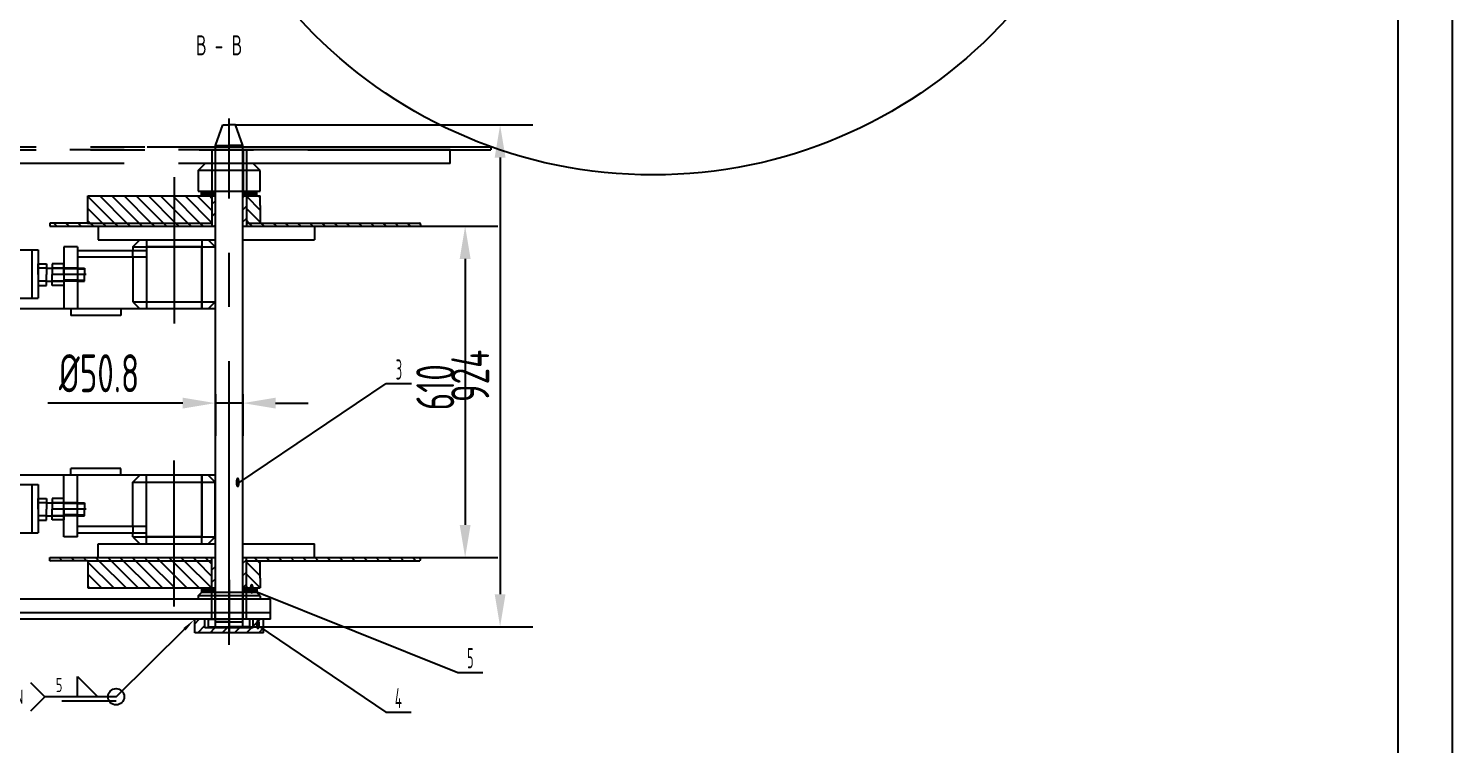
# Model space of a CAD drawing. Header units: millimetres. Extents: x 0 to 16800, y 0 to 11880.
# Drawn here: x 11556 to 16800, y 4265 to 6902 of the extents above; entities that cross this region are included whole.
import ezdxf
from ezdxf.enums import TextEntityAlignment as Align

# ---------------------------------------------------------------- set-up
doc = ezdxf.new("R2010")
doc.units = ezdxf.units.MM
doc.header["$LTSCALE"] = 400
for name, pattern in [('F', [0.75, 0.5, -0.25]), ('G', [2, 1.25, -0.25, 0.25, -0.25]), ('K', [2.5, 1.25, -0.25, 0.25, -0.25, 0.25, -0.25])]:
    doc.linetypes.add(name, pattern=pattern)
for name, color, linetype in [('01', 7, 'Continuous'), ('02', 1, 'Continuous'), ('04', 2, 'F'), ('05', 4, 'G'), ('07', 6, 'K'), ('08', 1, 'Continuous'), ('11', 3, 'Continuous'), ('13', 3, 'Continuous')]:
    doc.layers.add(name, color=color, linetype=linetype)
doc.styles.get("Standard").update_dxf_attribs({"font": 'isocp', "width": 0.707, "bigfont": 'intecad.shx'})
doc.dimstyles.new('INTE', dxfattribs={"dimscale": 40, "dimtxt": 3.5, "dimasz": 3, "dimexe": 3, "dimexo": 0, "dimgap": 1, "dimtad": 1, "dimdec": 3, "dimdsep": 46, "dimtxsty": 'Standard', "dimcen": 0, "dimclrd": 1, "dimclre": 1, "dimclrt": 3, "dimaunit": 1, "dimadec": 0, "dimazin": 0, "dimtfac": 1, "dimtmove": 0, "dimatfit": 0, "dimfxl": 0, "dimarcsym": 0})
pattern_1 = [(135, (22165.105, 2628.544), (22.45064, 22.45064), [])]
pattern_2 = [(45, (22165.105, 2628.544), (22.45064, -22.45064), [])]

# ---------------------------------------------------------------- blocks, each defined once
blk = doc.blocks.new('*D51')
at = {"layer": '08', "color": 1, "lineweight": -2, "ltscale": 2}
for p, q in [((12831, 6173.5), (13283.8, 6173.5)), ((13163.8, 6053.5), (13163.8, 5073.5)), ((12831, 4953.5), (13283.8, 4953.5))]:
    blk.add_line(p, q, dxfattribs=at)
at = {"layer": '08', "color": 1, "ltscale": 2}
for points in [[(13143.8, 6053.5), (13183.8, 6053.5), (13163.8, 6173.5)], [(13143.8, 5073.5), (13183.8, 5073.5), (13163.8, 4953.5)]]:
    blk.add_solid(points, dxfattribs=at)
at = {"layer": 'Defpoints', "color": 0, "ltscale": 2}
for p in [(12831, 6173.5), (12831, 4953.5), (13163.8, 4953.5)]:
    blk.add_point(p, dxfattribs=at)
at = {"layer": '08', "color": 3, "ltscale": 2, "insert": (13053.8, 5580.7), "char_height": 140, "attachment_point": 5, "rotation": 90}
blk.add_mtext('610', dxfattribs=at)
blk = doc.blocks.new('*D52')
at = {"layer": '08', "color": 1, "lineweight": -2, "ltscale": 2}
for p, q in [((12317.9, 6546.5), (13412.6, 6546.5)), ((13292.6, 6426.5), (13292.6, 4818.5)), ((12345.6, 4698.5), (13412.6, 4698.5))]:
    blk.add_line(p, q, dxfattribs=at)
at = {"layer": '08', "color": 1, "ltscale": 2}
for points in [[(13272.6, 6426.5), (13312.6, 6426.5), (13292.6, 6546.5)], [(13272.6, 4818.5), (13312.6, 4818.5), (13292.6, 4698.5)]]:
    blk.add_solid(points, dxfattribs=at)
at = {"layer": 'Defpoints', "color": 0, "ltscale": 2}
for p in [(12317.9, 6546.5), (12345.6, 4698.5), (13292.6, 4698.5)]:
    blk.add_point(p, dxfattribs=at)
at = {"layer": '08', "color": 3, "ltscale": 2, "insert": (13182.6, 5622.5), "char_height": 140, "attachment_point": 5, "rotation": 90}
blk.add_mtext('924', dxfattribs=at)
blk = doc.blocks.new('*D53')
at = {"layer": '08', "color": 1, "lineweight": -2, "ltscale": 2}
for p, q in [((12124, 5522.3), (11627, 5522.3)), ((12244, 5555.5), (12244, 5402.3)), ((12345.6, 5522.3), (12244, 5522.3)), ((12345.6, 5555.5), (12345.6, 5402.3)), ((12465.6, 5522.3), (12585.6, 5522.3))]:
    blk.add_line(p, q, dxfattribs=at)
at = {"layer": '08', "color": 1, "ltscale": 2}
for points in [[(12124, 5542.3), (12124, 5502.3), (12244, 5522.3)], [(12465.6, 5542.3), (12465.6, 5502.3), (12345.6, 5522.3)]]:
    blk.add_solid(points, dxfattribs=at)
at = {"layer": 'Defpoints', "color": 0, "ltscale": 2}
for p in [(12244, 5555.5), (12244, 5522.3), (12345.6, 5555.5)]:
    blk.add_point(p, dxfattribs=at)
at = {"layer": '08', "color": 3, "ltscale": 2, "insert": (11815.5, 5632.3), "char_height": 140, "attachment_point": 5}
blk.add_mtext('%%c50.8', dxfattribs=at)
blk = doc.blocks.new('*U38')
at = {"layer": '01'}
blk.add_lwpolyline([(-431.9, -210.8), (-356.9, -285.8), (-431.9, -285.8)], close=True, dxfattribs=at)
blk.add_circle((-289.4, -285.8), 30, dxfattribs=at)
at = {"layer": '02'}
blk.add_lwpolyline([(0, 0, 0, 12, 0), (-37.3, -36.9, 12, 12, 0)], format="xyseb", dxfattribs=at)
for points in [[(-37.3, -36.9), (-289.4, -285.8), (-551.9, -285.8)], [(-604.9, -232.8), (-551.9, -285.8), (-604.9, -338.9)]]:
    blk.add_lwpolyline(points, dxfattribs=at)
at = {"layer": '04'}
blk.add_line((-289.4, -301.6), (-551.9, -301.6), dxfattribs=at)
at = {"layer": '13', "width": 1.010989}
blk.add_text('N', height=52.5, dxfattribs=at).set_placement((-664.4, -312.1), (-629.9, -312.1), align=Align.FIT)
at = {"layer": '13', "width": 0.707}
blk.add_text('5', height=52.5, dxfattribs=at).set_placement((-511.4, -268.6))
blk = doc.blocks.new('*U139')
at = {"layer": '01'}
blk.add_lwpolyline([(415, 5), (415, 292)], dxfattribs=at)
at = {"layer": '02'}
blk.add_lwpolyline([(420, 0), (420, 297)], dxfattribs=at)

msp = doc.modelspace()

# ---------------------------------------------------------------- hatches: boundary and pattern name
at = {"layer": '02', "ltscale": 2}
h = msp.add_hatch(dxfattribs=at)
h.set_pattern_fill('ANSI31', color=256, scale=10, style=0)
h.set_pattern_definition(pattern_1)
h.paths.add_polyline_path([(12091.7726, 6185.4917), (12091.7726, 6285.4917), (11774.7726, 6285.4917), (11774.7726, 6185.4917)])
h.paths.add_polyline_path([(12091.7726, 6285.4917), (12091.7726, 6185.4917), (12231.3726, 6185.4917), (12231.3726, 6285.4917)])
h.paths.add_polyline_path([(12408.7726, 6249.4917), (12408.7726, 6285.4917), (12358.1726, 6285.4917), (12358.1726, 6185.4917), (12408.7726, 6185.4917)])
h = msp.add_hatch(dxfattribs=at)
h.set_pattern_fill('ANSI31', color=256, scale=10, angle=90, style=0)
h.set_pattern_definition(pattern_2)
h.paths.add_polyline_path([(12231.3726, 6173.4917), (12243.9726, 6173.4917), (12243.9726, 6285.4917), (12231.3726, 6285.4917)])
h.paths.add_polyline_path([(12345.5726, 6173.4917), (12358.1726, 6173.4917), (12358.1726, 6285.4917), (12345.5726, 6285.4917)])
at = {"layer": '02', "linetype": 'Continuous', "ltscale": 2}
h = msp.add_hatch(dxfattribs=at)
h.set_pattern_fill('ANSI31', color=1, scale=10, style=0)
h.set_pattern_definition(pattern_1)
h.paths.add_polyline_path([(12358.1726, 6185.4917), (12358.1726, 6173.4917), (12995.8441, 6173.4917), (12997.1518, 6176.8393), (12997.7559, 6179.788), (12997.8079, 6182.3841), (12997.4591, 6184.674), (12997.2181, 6185.4917)])
h.paths.add_polyline_path([(12091.7726, 6185.4917), (12091.7726, 6173.4917), (12231.3726, 6173.4917), (12231.3726, 6185.4917)])
h.paths.add_polyline_path([(11772.6829, 6185.4917), (11634.7726, 6185.4917), (11634.7726, 6173.4917), (12091.7726, 6173.4917), (12091.7726, 6185.4917)])
h = msp.add_hatch(dxfattribs=at)
h.set_pattern_fill('ANSI31', color=1, scale=10, style=0)
h.set_pattern_definition(pattern_1)
h.paths.add_polyline_path([(12358.1726, 4941.4917), (12358.1726, 4953.4917), (12995.8441, 4953.4917), (12997.1518, 4950.1442), (12997.7559, 4947.1955), (12997.8079, 4944.5994), (12997.4591, 4942.3094), (12997.2181, 4941.4917)])
h.paths.add_polyline_path([(12091.7726, 4941.4917), (12091.7726, 4953.4917), (12231.3726, 4953.4917), (12231.3726, 4941.4917)])
h.paths.add_polyline_path([(11772.6829, 4941.4917), (11634.7726, 4941.4917), (11634.7726, 4953.4917), (12091.7726, 4953.4917), (12091.7726, 4941.4917)])
at = {"layer": '02', "ltscale": 2}
h = msp.add_hatch(dxfattribs=at)
h.set_pattern_fill('ANSI31', color=256, scale=10, style=0)
h.set_pattern_definition(pattern_1)
h.paths.add_polyline_path([(11774.7726, 4941.4917), (11774.7726, 4841.4917), (12091.7726, 4841.4917), (12091.7726, 4941.4917)])
h.paths.add_polyline_path([(12231.3726, 4841.4917), (12231.3726, 4941.4917), (12091.7726, 4941.4917), (12091.7726, 4841.4917)])
h.paths.add_polyline_path([(12408.7726, 4941.4917), (12358.1726, 4941.4917), (12358.1726, 4841.4917), (12408.7726, 4841.4917), (12408.7726, 4877.4917)])
h = msp.add_hatch(dxfattribs=at)
h.set_pattern_fill('ANSI31', color=256, scale=10, angle=90, style=0)
h.set_pattern_definition(pattern_2)
h.paths.add_polyline_path([(12243.9726, 4841.4917), (12231.3726, 4841.4917), (12231.3726, 4953.4917), (12243.9726, 4953.4917)])
h.paths.add_polyline_path([(12345.5726, 4953.4917), (12358.1726, 4953.4917), (12358.1726, 4841.4917), (12345.5726, 4841.4917)])
h = msp.add_hatch(dxfattribs=at)
h.set_pattern_fill('ANSI31', color=256, scale=10, angle=90, style=0)
h.set_pattern_definition(pattern_2)
h.paths.add_polyline_path([(12205.7726, 4694.5183), (12294.7726, 4694.5183), (12294.7726, 4676.5183), (12167.7726, 4676.5183), (12167.7726, 4726.5183), (12205.7726, 4726.5183)])
h.paths.add_polyline_path([(12383.7726, 4694.5183), (12383.7726, 4726.5183), (12421.7726, 4726.5183), (12421.7726, 4676.5183), (12294.7726, 4676.5183), (12294.7726, 4694.5183)])

# ---------------------------------------------------------------- linework, layer by layer
at = {"ltscale": 2}
for p, q in [((12243.9726, 6470.5183), (12271.6343, 6546.5183)), ((12271.6343, 6546.5183), (12294.7726, 6546.5183)), ((12317.9108, 6546.5183), (12294.7726, 6546.5183)), ((12345.5726, 6470.5183), (12317.9108, 6546.5183)), ((12243.9726, 6470.5183), (12294.7726, 6470.5183)), ((12243.9726, 6285.4917), (12243.9726, 6470.5183)), ((12345.5726, 6470.5183), (12294.7726, 6470.5183)), ((12345.5726, 6285.4917), (12345.5726, 6470.5183)), ((11939.7726, 6097.4917), (11965.7726, 6123.4917)), ((11939.7726, 6097.4917), (12243.7726, 6097.4917)), ((11939.7726, 6097.4917), (11939.7726, 6083.4917)), ((11965.7726, 6123.4917), (12217.7726, 6123.4917)), ((12217.7726, 6123.4917), (12243.7726, 6097.4917)), ((12243.7726, 6097.4917), (12243.7726, 5895.4917)), ((11939.7726, 6059.4917), (11939.7726, 5895.4917)), ((11939.7726, 5895.4917), (12243.7726, 5895.4917)), ((11939.7726, 5895.4917), (11965.7726, 5869.4917)), ((12217.7726, 5869.4917), (12243.7726, 5895.4917)), ((11939.7726, 5231.4917), (11965.7726, 5257.4917)), ((12217.7726, 5257.4917), (12243.7726, 5231.4917)), ((11939.7726, 5067.4917), (11939.7726, 5231.4917)), ((11939.7726, 5231.4917), (12243.7726, 5231.4917)), ((12243.7726, 5029.4917), (12243.7726, 5231.4917)), ((11939.7726, 5029.4917), (11939.7726, 5043.4917)), ((11939.7726, 5029.4917), (12243.7726, 5029.4917)), ((11939.7726, 5029.4917), (11965.7726, 5003.4917)), ((11965.7726, 5003.4917), (12217.7726, 5003.4917)), ((12217.7726, 5003.4917), (12243.7726, 5029.4917)), ((12243.9726, 4726.5183), (12243.9726, 4825.4917)), ((12345.5726, 4726.5183), (12345.5726, 4825.4917)), ((12421.7726, 4726.5183), (12167.7726, 4726.5183)), ((12167.7726, 4676.5183), (12167.7726, 4726.5183)), ((12218.7726, 4726.5183), (12294.7726, 4726.5183)), ((12370.7726, 4726.5183), (12294.7726, 4726.5183)), ((12421.7726, 4676.5183), (12421.7726, 4726.5183))]:
    msp.add_line(p, q, dxfattribs=at)
at = {"layer": '01', "ltscale": 2}
for p, q in [((12192.7726, 6285.4917), (12192.7726, 6301.4917)), ((12192.7726, 6301.4917), (12243.9726, 6301.4917)), ((12192.7726, 6295.4917), (12243.9726, 6295.4917)), ((12396.7726, 6301.4917), (12345.5726, 6301.4917)), ((12396.7726, 6295.4917), (12345.5726, 6295.4917)), ((12396.7726, 6285.4917), (12396.7726, 6301.4917)), ((12192.7726, 6289.4917), (12243.9726, 6289.4917)), ((12396.7726, 6289.4917), (12345.5726, 6289.4917)), ((11591.5297, 6035.4717), (11621.5297, 6035.4717)), ((11591.5297, 5995.4917), (11591.5297, 6035.4717)), ((11621.5297, 6035.4717), (11621.5297, 5995.4917)), ((11685.7726, 6035.0417), (11642.7726, 6035.0417)), ((11642.7726, 6035.0417), (11642.7726, 5995.4917)), ((11685.7726, 5995.4917), (11685.7726, 6035.0417)), ((11621.5297, 6019.4917), (11591.5297, 6019.4917)), ((11591.5297, 5995.4917), (11591.5297, 5955.5117)), ((11621.5297, 6019.4917), (11684.1646, 6019.4917)), ((11621.5297, 5955.5117), (11621.5297, 5995.4917)), ((11685.7726, 6019.4917), (11642.7726, 6019.4917)), ((11642.7726, 5955.9417), (11642.7726, 5995.4917)), ((11621.5297, 5971.4917), (11591.5297, 5971.4917)), ((11591.5297, 5955.5117), (11621.5297, 5955.5117)), ((11621.5297, 5971.4917), (11684.1646, 5971.4917)), ((11685.7726, 5971.4917), (11642.7726, 5971.4917)), ((11685.7726, 5955.9417), (11642.7726, 5955.9417)), ((11895.9638, 5869.4917), (11895.9638, 5845.4917)), ((11895.9638, 5257.4917), (11895.9638, 5281.4917)), ((11591.5297, 5171.4717), (11621.5297, 5171.4717)), ((11621.5297, 5155.4917), (11591.5297, 5155.4917)), ((11621.5297, 5171.4717), (11621.5297, 5131.4917)), ((11621.5297, 5155.4917), (11684.1646, 5155.4917)), ((11642.7726, 5171.0417), (11642.7726, 5131.4917)), ((11685.7726, 5171.0417), (11642.7726, 5171.0417)), ((11685.7726, 5155.4917), (11642.7726, 5155.4917)), ((11621.5297, 5107.4917), (11591.5297, 5107.4917)), ((11591.5297, 5091.5117), (11621.5297, 5091.5117)), ((11621.5297, 5091.5117), (11621.5297, 5131.4917)), ((11621.5297, 5107.4917), (11684.1646, 5107.4917)), ((11642.7726, 5091.9417), (11642.7726, 5131.4917)), ((11685.7726, 5107.4917), (11642.7726, 5107.4917)), ((11685.7726, 5091.9417), (11642.7726, 5091.9417)), ((11685.7726, 5131.4917), (11685.7726, 5091.9417)), ((12192.7726, 4841.4917), (12192.7726, 4825.4917)), ((12192.7726, 4837.4917), (12243.9726, 4837.4917)), ((12192.7726, 4831.4917), (12243.9726, 4831.4917)), ((12192.7726, 4825.4917), (12243.9726, 4825.4917)), ((12396.7726, 4837.4917), (12345.5726, 4837.4917)), ((12396.7726, 4831.4917), (12345.5726, 4831.4917)), ((12396.7726, 4825.4917), (12345.5726, 4825.4917)), ((12396.7726, 4841.4917), (12396.7726, 4825.4917))]:
    msp.add_line(p, q, dxfattribs=at)
at = {"layer": '01', "color": 7, "linetype": 'Continuous', "ltscale": 2}
for p, q in [((11774.7726, 6185.4917), (11774.7726, 6285.4917)), ((11774.7726, 6285.4917), (12243.9726, 6285.4917)), ((12231.3726, 6285.4917), (12231.3726, 6173.4917)), ((12243.9726, 4825.4917), (12243.9726, 6285.4917)), ((12345.5726, 6285.4917), (12408.7726, 6285.4917)), ((12345.5726, 4825.4917), (12345.5726, 6285.4917)), ((12358.1726, 6285.4917), (12358.1726, 6173.4917)), ((12408.7726, 6249.4917), (12408.7726, 6285.4917)), ((12408.7726, 6249.4917), (12408.7726, 6185.4917)), ((11634.7726, 6185.4917), (11634.7726, 6173.4917)), ((11772.6829, 6185.4917), (11634.7726, 6185.4917)), ((11634.7726, 6173.4917), (12243.9726, 6173.4917)), ((11772.6829, 6185.4917), (12231.3726, 6185.4917)), ((11811.8785, 6173.4917), (11811.8785, 6123.4917)), ((12345.5726, 6173.4917), (13001.1057, 6173.4917)), ((12358.1726, 6185.4917), (12997.2181, 6185.4917)), ((12608.7726, 6173.4917), (12608.7726, 6123.4917)), ((11153.6705, 6086.4652), (11591.5297, 6086.4652)), ((11567.621, 6086.4652), (11567.621, 5908.4652)), ((11591.5297, 6086.4652), (11591.5297, 5908.4652)), ((11685.7726, 6097.4917), (11685.7726, 5869.4917)), ((11735.7726, 6097.4917), (11685.7726, 6097.4917)), ((11735.7726, 6097.4917), (11735.7726, 5869.4917)), ((11989.7726, 6083.4917), (11735.7726, 6083.4917)), ((11811.8785, 6123.4917), (12243.9726, 6123.4917)), ((12193.7726, 6097.4917), (11989.7726, 6097.4917)), ((11989.7726, 6083.4917), (11989.7726, 6059.4917)), ((12345.5726, 6123.4917), (12608.7726, 6123.4917)), ((11989.7726, 6059.4917), (11735.7726, 6059.4917)), ((11734.1646, 6019.4917), (11761.5297, 6019.4917)), ((11761.5297, 6019.4917), (11761.5297, 5995.4917)), ((11761.5297, 5971.4917), (11761.5297, 5995.4917)), ((11734.1646, 5971.4917), (11761.5297, 5971.4917)), ((11153.6705, 5908.4652), (11591.5297, 5908.4652)), ((12243.9726, 5869.4917), (11097.6219, 5869.4917)), ((11711.7726, 5869.4917), (11711.7726, 5845.4917)), ((11895.9638, 5845.4917), (11711.7726, 5845.4917)), ((12243.9726, 5257.4917), (11097.6219, 5257.4917)), ((11685.7726, 5029.4917), (11685.7726, 5257.4917)), ((11895.9638, 5281.4917), (11711.7726, 5281.4917)), ((11711.7726, 5257.4917), (11711.7726, 5281.4917)), ((11735.7726, 5029.4917), (11735.7726, 5257.4917)), ((11153.6705, 5222.4652), (11591.5297, 5222.4652)), ((11567.621, 5222.4652), (11567.621, 5044.4652)), ((11591.5297, 5222.4652), (11591.5297, 5044.4652)), ((11591.5297, 5131.4917), (11591.5297, 5171.4717)), ((11734.1646, 5155.4917), (11761.5297, 5155.4917)), ((11761.5297, 5155.4917), (11761.5297, 5131.4917)), ((11591.5297, 5131.4917), (11591.5297, 5091.5117)), ((11734.1646, 5107.4917), (11761.5297, 5107.4917)), ((11761.5297, 5107.4917), (11761.5297, 5131.4917)), ((11153.6705, 5044.4652), (11591.5297, 5044.4652)), ((11989.7726, 5067.4917), (11735.7726, 5067.4917)), ((11989.7726, 5043.4917), (11735.7726, 5043.4917)), ((11989.7726, 5043.4917), (11989.7726, 5067.4917)), ((11735.7726, 5029.4917), (11685.7726, 5029.4917)), ((11811.8785, 5003.4917), (12243.9726, 5003.4917)), ((11811.8785, 4953.4917), (11811.8785, 5003.4917)), ((12193.7726, 5029.4917), (11989.7726, 5029.4917)), ((12345.5726, 5003.4917), (12608.7726, 5003.4917)), ((12608.7726, 4953.4917), (12608.7726, 5003.4917)), ((11634.7726, 4953.4917), (12243.9726, 4953.4917)), ((11634.7726, 4941.4917), (11634.7726, 4953.4917)), ((11772.6829, 4941.4917), (11634.7726, 4941.4917)), ((11772.6829, 4941.4917), (12231.3726, 4941.4917)), ((11774.7726, 4941.4917), (11774.7726, 4841.4917)), ((12231.3726, 4841.4917), (12231.3726, 4953.4917)), ((12345.5726, 4953.4917), (12995.8441, 4953.4917)), ((12358.1726, 4841.4917), (12358.1726, 4953.4917)), ((12358.1726, 4941.4917), (12997.2181, 4941.4917)), ((12408.7726, 4877.4917), (12408.7726, 4941.4917)), ((12408.7726, 4877.4917), (12408.7726, 4841.4917)), ((11774.7726, 4841.4917), (12243.9726, 4841.4917)), ((12345.5726, 4841.4917), (12408.7726, 4841.4917)), ((12205.7726, 4694.5183), (12205.7726, 4726.5183)), ((12218.7726, 4698.5183), (12218.7726, 4726.5183)), ((12370.7726, 4698.5183), (12370.7726, 4726.5183)), ((12383.7726, 4694.5183), (12383.7726, 4726.5183)), ((12421.7726, 4676.5183), (12167.7726, 4676.5183)), ((12383.7726, 4694.5183), (12205.7726, 4694.5183)), ((12218.7726, 4698.5183), (12294.7726, 4698.5183)), ((12370.7726, 4698.5183), (12294.7726, 4698.5183))]:
    msp.add_line(p, q, dxfattribs=at)
at = {"layer": '02', "ltscale": 2}
for p, q in [((12997.2181, 6185.4917), (13001.1057, 6173.4917)), ((12326.2551, 5226.455), (12873.3947, 5594.0035)), ((12873.3947, 5594.0035), (12966.3947, 5594.0035)), ((12377.8582, 4834.7966), (13136.4499, 4530.7513)), ((12400.8373, 4703.5128), (12871.4643, 4383.8322)), ((13136.4499, 4530.7513), (13229.4499, 4530.7513)), ((12871.4643, 4383.8322), (12964.4643, 4383.8322))]:
    msp.add_line(p, q, dxfattribs=at)
at = {"layer": '02', "color": 1, "linetype": 'Continuous', "ltscale": 2}
for p, q in [((11735.7726, 6016.4917), (11761.5297, 6016.4917)), ((11735.7726, 5974.4917), (11761.5297, 5974.4917)), ((11735.7726, 5152.4917), (11761.5297, 5152.4917)), ((11735.7726, 5110.4917), (11761.5297, 5110.4917))]:
    msp.add_line(p, q, dxfattribs=at)
at = {"layer": '02', "ltscale": 2}
msp.add_lwpolyline([(12995.8441, 4953.4917), (12997.1518, 4950.1442), (12997.7559, 4947.1955), (12997.8079, 4944.5994), (12997.4591, 4942.3094), (12997.2181, 4941.4917)], dxfattribs=at)
msp.add_circle((13855.9291, 8125.3932), 1762.8534, dxfattribs=at)
at = {"layer": '04', "color": 2, "linetype": 'F', "ltscale": 2}
for p, q in [((11939.7726, 6059.4917), (11939.7726, 6083.4917)), ((11989.7726, 6123.4917), (11989.7726, 5869.4917)), ((12193.7726, 6123.4917), (12193.7726, 5869.4917)), ((12193.7726, 5869.4917), (12193.7726, 6097.4917)), ((11735.7726, 6019.4917), (11685.7726, 6019.4917)), ((11735.7726, 6016.4917), (11685.7726, 6016.4917)), ((11735.7726, 5974.4917), (11685.7726, 5974.4917)), ((11735.7726, 5971.4917), (11685.7726, 5971.4917)), ((11989.7726, 5003.4917), (11989.7726, 5257.4917)), ((12193.7726, 5257.4917), (12193.7726, 5029.4917)), ((12193.7726, 5003.4917), (12193.7726, 5257.4917)), ((11735.7726, 5155.4917), (11685.7726, 5155.4917)), ((11735.7726, 5152.4917), (11685.7726, 5152.4917)), ((11735.7726, 5110.4917), (11685.7726, 5110.4917)), ((11735.7726, 5107.4917), (11685.7726, 5107.4917)), ((11939.7726, 5067.4917), (11939.7726, 5043.4917)), ((12243.9726, 4698.5183), (12243.9726, 4726.5183)), ((12345.5726, 4698.5183), (12345.5726, 4726.5183)), ((12243.9726, 4716.5183), (12345.5726, 4716.5183))]:
    msp.add_line(p, q, dxfattribs=at)
at = {"layer": '05', "color": 4, "linetype": 'G', "ltscale": 2}
for p, q in [((12294.7726, 4676.3369), (12294.7726, 6570.5965)), ((12091.7726, 6353.7779), (12091.7726, 5815.4752)), ((11768.0162, 5995.4917), (11646.3201, 5995.4917)), ((12091.7726, 4773.2056), (12091.7726, 5311.5082)), ((11768.0162, 5131.4917), (11646.3201, 5131.4917)), ((12294.7726, 4751.1018), (12294.7726, 4871.4637)), ((12294.7726, 4871.4637), (12294.7726, 4681.0501)), ((12294.7726, 4632.5676), (12294.7726, 4761.097))]:
    msp.add_line(p, q, dxfattribs=at)
at = {"layer": '05', "ltscale": 2}
for p, q in [((11687.8759, 5995.4917), (11640.6692, 5995.4917)), ((11687.8759, 5131.4917), (11640.6692, 5131.4917)), ((12294.7726, 4799.9282), (12294.7726, 5027.4521))]:
    msp.add_line(p, q, dxfattribs=at)
at = {"layer": '07', "color": 6, "linetype": 'K', "ltscale": 2}
for p, q in [((10584.463, 6466.4652), (13257.9225, 6466.4652)), ((10584.463, 6454.4652), (13257.9225, 6454.4652)), ((13108.0806, 6454.4652), (10822.0806, 6454.4652)), ((11993.1246, 6466.4652), (12043.9246, 6466.4652)), ((12043.9246, 6466.4652), (12551.9246, 6466.4652)), ((12231.2726, 6454.4652), (12231.2726, 6302.4652)), ((12243.7726, 6454.4652), (12243.7726, 6302.4652)), ((12345.7726, 6454.4652), (12345.7726, 6302.4652)), ((12358.2726, 6454.4652), (12358.2726, 6302.4652)), ((12551.9246, 6466.4652), (12602.7246, 6466.4652)), ((13108.0806, 6404.4652), (13108.0806, 6454.4652)), ((13257.9225, 6466.4652), (13257.9225, 6454.4652)), ((11890.9246, 6404.4652), (10822.0806, 6404.4652)), ((13108.0806, 6404.4652), (11890.9246, 6404.4652)), ((12180.7726, 6378.4652), (12206.7726, 6404.4652)), ((12382.7726, 6404.4652), (12206.7726, 6404.4652)), ((12408.7726, 6378.4652), (12382.7726, 6404.4652)), ((12408.7726, 6378.4652), (12180.7726, 6378.4652)), ((12180.7726, 6378.4652), (12180.7726, 6302.4652)), ((12408.7726, 6302.4652), (12408.7726, 6378.4652)), ((12180.7726, 6302.4652), (12408.7726, 6302.4652)), ((11890.9246, 4800.5183), (11076.0806, 4800.5183)), ((12447.1726, 4800.5183), (11890.9246, 4800.5183)), ((12180.7726, 4812.5183), (12192.7726, 4824.5183)), ((12408.7726, 4812.5183), (12180.7726, 4812.5183)), ((12180.7726, 4812.5183), (12180.7726, 4800.5183)), ((12408.7726, 4800.5183), (12180.7726, 4800.5183)), ((12396.7726, 4824.5183), (12192.7726, 4824.5183)), ((12231.2726, 4726.5183), (12231.2726, 4824.5183)), ((12243.7726, 4726.5183), (12243.7726, 4824.5183)), ((12345.7726, 4726.5183), (12345.7726, 4824.5183)), ((12358.2726, 4726.5183), (12358.2726, 4824.5183)), ((12408.7726, 4812.5183), (12396.7726, 4824.5183)), ((12408.7726, 4812.5183), (12408.7726, 4800.5183)), ((12447.1726, 4726.5183), (12447.1726, 4800.5183)), ((12447.1726, 4750.5183), (10584.463, 4750.5183)), ((12447.1726, 4726.5183), (10584.463, 4726.5183))]:
    msp.add_line(p, q, dxfattribs=at)

# ---------------------------------------------------------------- block references
at = {"layer": '01', "xscale": 40, "yscale": 40, "zscale": 40}
msp.add_blockref('*U139', (0, 0), dxfattribs=at)
at = {"layer": '02', "ltscale": 2}
msp.add_blockref('*U38', (12167.7726, 4726.5183), dxfattribs=at)

# ---------------------------------------------------------------- texts
at = {"layer": '02', "ltscale": 2, "width": 0.605172}
for p, p2 in [((12317.2551, 5211.455), (12335.2551, 5211.455)), ((12368.8582, 4819.7966), (12386.8582, 4819.7966)), ((12391.8373, 4688.5128), (12409.8373, 4688.5128))]:
    msp.add_text('\\M+5A1F1', height=30, dxfattribs=at).set_placement(p, p2, align=Align.FIT)
at = {"layer": '11', "ltscale": 2, "width": 0.707}
msp.add_text('B - B', height=73.5, dxfattribs=at).set_placement((12172.3863, 6781.2549), align=Align.BOTTOM_LEFT)
at = {"layer": '11', "ltscale": 2}
for s, width, p, p2 in [('3', 0.527686, (12908.3091, 5609.0035), (12931.4803, 5609.0035)), ('5', 0.527686, (13171.3643, 4545.7513), (13194.5354, 4545.7513)), ('4', 0.543846, (12904.8413, 4398.8322), (12931.0873, 4398.8322))]:
    msp.add_text(s, height=74.2462, dxfattribs=dict(at, width=width)).set_placement(p, p2, align=Align.FIT)

# ---------------------------------------------------------------- dimensions: what is measured, and where the dimension line sits
at = {"layer": '08', "ltscale": 2}
for base, p1, p2, angle, text, picture, middle in [((13292.6166, 4698.5183), (12317.9108, 6546.5183), (12345.5726, 4698.5183), 90, '924', '*D52', (13182.569, 5622.5183)), ((12243.9726, 5522.3428), (12345.5726, 5555.4917), (12243.9726, 5555.4917), 180, '%%c50.8', '*D53', (11815.5026, 5632.3428))]:
    dim = msp.add_linear_dim(base=base, p1=p1, p2=p2, angle=angle, text=text, dimstyle='INTE', dxfattribs=at)
    dim.commit()
    dim.dimension.update_dxf_attribs({"geometry": picture, "text_midpoint": middle})
dim = msp.add_linear_dim(base=(13163.7501, 4953.4917), p1=(12831.0489, 6173.4917), p2=(12831.0489, 4953.4917), angle=90, text='610', dimstyle='INTE', dxfattribs=at)
dim.commit()
dim.dimension.update_dxf_attribs({"geometry": '*D51', "text_midpoint": (13163.7501, 5580.7349), "dimtype": 160})

doc.saveas('drawing.dxf')
